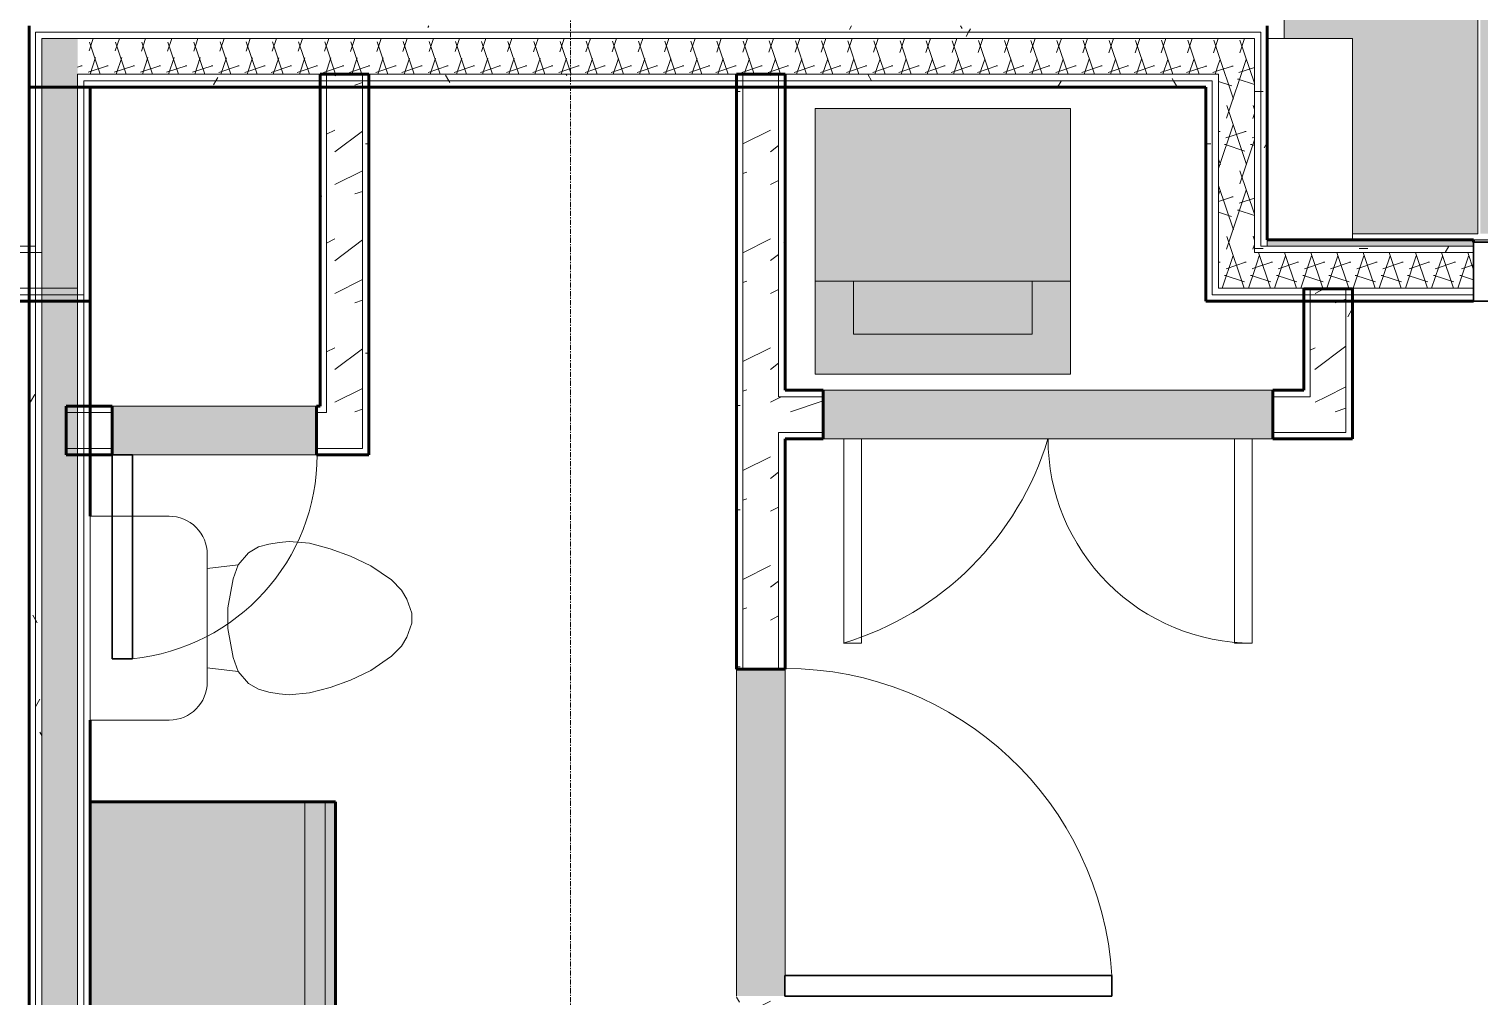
# Model space of a CAD drawing. Header units: inches. Extents: x -4061 to -1937, y 10959 to 12323.
# Drawn here: x -3207.3 to -3065.4, y 11554.3 to 11649 of the extents above; entities that cross this region are included whole.
import ezdxf

# ---------------------------------------------------------------- set-up
doc = ezdxf.new("R2010")
doc.units = ezdxf.units.IN
doc.header["$MEASUREMENT"] = 0
doc.linetypes.add('Grid Line 1_2_', pattern=[0.875, 0.5, -0.125, 0.125, -0.125])
for name, color, linetype, lineweight in [('0-1', 7, 'Continuous', 5), ('0-2', 250, 'Continuous', 9), ('A-CLNG', 13, 'Continuous', 18), ('A-CLNG-2', 13, 'Continuous', 5), ('A-DOOR', 31, 'Continuous', 18), ('A-DOOR-1', 250, 'Continuous', 9), ('A-DOOR-2', 50, 'Continuous', 30), ('A-DOOR-7', 31, 'Continuous', 30), ('A-DOOR-8', 31, 'Continuous', 9), ('A-DOOR-FRAM', 31, 'Continuous', 30), ('A-FLOR-2', 7, 'Continuous', 18), ('A-WALL', 113, 'Continuous', 18), ('A-WALL-1', 8, 'Continuous', 5), ('A-WALL-2', 10, 'Continuous', 60), ('A-WALL-3', 7, 'Continuous', 18), ('A-WALL-PATT-1', 250, 'Continuous', 9), ('A-WALL-PATT-2', 55, 'Continuous', 9), ('A-WALL-PATT-6', 111, 'Continuous', 9), ('I-WALL', 2, 'Continuous', 18), ('I-WALL-1', 2, 'Continuous', 5), ('I-WALL-2', 2, 'Continuous', 60), ('P-SANR-FIXT-1', 55, 'Continuous', 9), ('P-SANR-FIXT-2', 250, 'Continuous', 9), ('Q-CASE-1', 53, 'Continuous', 9), ('Q-CASE-2', 10, 'Continuous', 60), ('Q-CASE-3', 250, 'Continuous', 9), ('S-GRID-1', 1, 'Grid Line 1_2_', 9)]:
    doc.layers.add(name, color=color, linetype=linetype, lineweight=lineweight)
pattern_1 = [(0, (0, 0), (20.48, 5.12), [0.845, -14.515, 0.845, -14.515, -81.92]), (0, (0, 0), (20.48, 5.12), [-30.72, 0.845, -29.875, 0.845, -14.515, -35.84]), (0, (0, 0), (20.48, 5.12), [-76.8, 0.845, -9.395, 0.845, -24.755]), (120, (7.68, 2.56), (-14.67405, 15.1762003), [0.845, -14.515, 0.845, -14.515, -81.92]), (120, (7.68, 2.56), (-14.67405, 15.1762003), [-30.72, 0.845, -29.875, 0.845, -14.515, -35.84]), (120, (7.68, 2.56), (-14.67405, 15.1762003), [-76.8, 0.845, -9.395, 0.845, -24.755]), (240, (10.24, 12.8), (-5.80595, -20.2962003), [0.845, -14.515, 0.845, -14.515, -81.92]), (240, (10.24, 12.8), (-5.80595, -20.2962003), [-30.72, 0.845, -29.875, 0.845, -14.515, -35.84]), (240, (10.24, 12.8), (-5.80595, -20.2962003), [-76.8, 0.845, -9.395, 0.845, -24.755])]
pattern_2 = [(216.87, (4.265, 10.662), (31.9871619, 21.32545714), [5.331, -47.981]), (206.565, (10.662, 7.464), (-10.662476, -10.6620098), [11.921, -11.921]), (198.435, (10.662, 2.132), (-21.32449365, -10.6625869), [6.744, -26.974])]
pattern_3 = [(161.57, (0.32, 0.32), (-2.560496185, -0.000537386), [0, -18.214, 2.022, 0]), (18.43, (-0.32, 0.32), (-2.560496185, 0.000537386), [0, -18.214, 2.022, 0]), (108.43, (0.32, 0.32), (1.27922091, -6.400876726), [6.07, -14.166]), (71.57, (-0.32, 0.32), (1.27922091, 6.400876726), [6.07, -14.166])]

# ---------------------------------------------------------------- blocks, each defined once
blk = doc.blocks.new('Single-Flush - 32_ x 84_-1372862-ENLARGED RCP - 2ND FLOOR PLAN - EAST')
at = {"layer": 'A-DOOR-1'}
blk.add_arc((16, 2.37), 32.07, 93.5759, 180, dxfattribs=at)
at = {"layer": 'A-DOOR-2'}
for p, q in [((14, 2.37), (14, 34.38)), ((16, 34.38), (14, 34.38)), ((16, 2.37), (16, 34.38)), ((16, 2.37), (14, 2.37))]:
    blk.add_line(p, q, dxfattribs=at)
blk = doc.blocks.new('Stacked Washer and Dryer - 26_x25_ - Private-1372850-ENLARGED RCP - 2ND FLOOR PLAN - EAST')
at = {"layer": 'P-SANR-FIXT-1'}
blk.add_hatch(color=256, dxfattribs=at).paths.add_polyline_path([(5.39, 12.5), (0, 12.5), (0, -12.5), (26, -12.5), (26, 12.5)], flags=0)
at = {"layer": 'P-SANR-FIXT-2'}
for p, q in [((26, 12.5), (0, 12.5)), ((0, -12.5), (0, 12.5)), ((16.91, -12.5), (16.91, 12.5)), ((26, 12.5), (26, -12.5)), ((22.09, 8.75), (16.91, 8.75)), ((22.09, -8.75), (22.09, 8.75)), ((16.91, -8.75), (22.09, -8.75)), ((0, -12.5), (26, -12.5))]:
    blk.add_line(p, q, dxfattribs=at)
blk = doc.blocks.new('Flush-Double-Door-Adj_swing-w_handle_2100 - 1_-8_ x 7_-0_-2080036-ENLARGED RCP - 2ND FLOOR PLAN - EAST')
at = {"layer": 'A-DOOR-1'}
for p, q in [((-20, 22.37), (-18.25, 22.37)), ((-20, 2.37), (-20, 22.37)), ((-18.25, 22.37), (-18.25, 2.37)), ((18.25, 22.37), (18.25, 2.37)), ((20, 22.37), (18.25, 22.37)), ((20, 2.37), (20, 22.37)), ((-18.25, 2.37), (-20, 2.37)), ((18.25, 2.37), (20, 2.37))]:
    blk.add_line(p, q, dxfattribs=at)
for centre, radius, start, end in [((-20, 2.37), 20, 360, 90), ((28.69, -6.31), 29.97, 106.8461, 163.1539)]:
    blk.add_arc(centre, radius, start, end, dxfattribs=at)
blk = doc.blocks.new('Toilet-Domestic-3D - Toilet-Domestic-3D-1352612-ENLARGED RCP - 2ND FLOOR PLAN - EAST')
at = {"layer": 'P-SANR-FIXT-2'}
for p, q in [((-9.98, 19.48), (9.98, 19.48)), ((-9.98, 11.75), (-9.98, 19.48)), ((9.98, 19.48), (9.98, 11.75)), ((6.25, 8.02), (-6.25, 8.02)), ((-4.86, 8.02), (-5.21, 5)), ((4.86, 8.02), (5.21, 5)), ((-1, 6), (-3.84, 5.5)), ((1, 6), (-1, 6)), ((3.84, 5.5), (1, 6)), ((-5.21, 5), (-6.4, 4)), ((-3.84, 5.5), (-5.21, 5)), ((5.21, 5), (3.84, 5.5)), ((6.4, 4), (5.21, 5)), ((-6.97, 3), (-7.24, 2)), ((-6.4, 4), (-6.97, 3)), ((6.97, 3), (6.4, 4)), ((7.24, 2), (6.97, 3)), ((-7.24, 2), (-7.41, 1)), ((7.41, 1), (7.24, 2)), ((-7.41, 1), (-7.5, 0)), ((-7.5, 0), (-7.33, -1.99)), ((7.33, -1.99), (7.5, 0)), ((7.5, 0), (7.41, 1)), ((-7.33, -1.99), (-6.79, -4)), ((6.79, -4), (7.33, -1.99)), ((-6.79, -4), (-6.06, -6)), ((6.06, -6), (6.79, -4)), ((-6.06, -6), (-5.13, -8)), ((5.13, -8), (6.06, -6)), ((-5.13, -8), (-3.74, -10)), ((3.74, -10), (5.13, -8)), ((-3.74, -10), (-2.74, -11)), ((-2.74, -11), (-1.87, -11.5)), ((1.87, -11.5), (2.74, -11)), ((2.74, -11), (3.74, -10)), ((-1.87, -11.5), (-0.5, -12)), ((-0.5, -12), (0.5, -12)), ((0.5, -12), (1.87, -11.5))]:
    blk.add_line(p, q, dxfattribs=at)
for centre, start, end in [((-6.25, 11.75), 180, 270), ((6.25, 11.75), 270, 360)]:
    blk.add_arc(centre, 3.73, start, end, dxfattribs=at)
blk = doc.blocks.new('OD_CW_Base Cabinet - OD_CW_Base Cabinet-1913675-ENLARGED RCP - 2ND FLOOR PLAN - EAST')
at = {"layer": 'Q-CASE-1'}
for points in [[(0.74, 24), (0.74, 3), (59.14, 3), (59.14, 24), (21.04, 24)], [(5.71, 3), (0.74, 3), (0.74, 1), (59.14, 1), (59.14, 3), (21.04, 3)], [(21.04, 1), (0.74, 1), (0.74, 0), (59.14, 0), (59.14, 1)]]:
    blk.add_hatch(color=256, dxfattribs=at).paths.add_polyline_path(points, flags=0)
at = {"layer": 'Q-CASE-2'}
for p, q in [((59.14, 24), (0.74, 24)), ((0.74, 24), (0.74, 0)), ((59.14, 0), (59.14, 24)), ((0.74, 0), (59.14, 0))]:
    blk.add_line(p, q, dxfattribs=at)
at = {"layer": 'Q-CASE-3'}
for p, q in [((0.74, 24), (0.74, 3)), ((0.74, 24), (59.14, 24)), ((59.14, 3), (59.14, 24)), ((0.74, 3), (0.74, 1)), ((0.74, 3), (59.14, 3)), ((59.14, 1), (59.14, 3)), ((0.74, 1), (0.74, 0)), ((0.74, 1), (59.14, 1)), ((0.74, 1), (59.14, 1)), ((0.74, 0), (59.14, 0)), ((59.14, 0), (59.14, 1))]:
    blk.add_line(p, q, dxfattribs=at)
blk = doc.blocks.new('Single-Flush - CLOSET-1720159-ENLARGED RCP - 2ND FLOOR PLAN - EAST')
at = {"layer": 'A-DOOR-1'}
blk.add_arc((10, 2.37), 20.07, 95.7201, 180, dxfattribs=at)
at = {"layer": 'A-DOOR-2'}
for p, q in [((8, 2.37), (8, 22.34)), ((10, 22.34), (8, 22.34)), ((10, 2.37), (10, 22.34)), ((10, 2.37), (8, 2.37))]:
    blk.add_line(p, q, dxfattribs=at)
blk = doc.blocks.new('CTR - 1st Phase - Unit Layouts_rvt-1-ENLARGED RCP - 2ND FLOOR PLAN - EAST')
at = {"layer": 'A-WALL-1'}
for points in [[(-3094, 11608.9), (-3085.57, 11608.9), (-3085.57, 11613.65), (-3129.57, 11613.65), (-3129.57, 11608.9), (-3104.99, 11608.9)], [(-3196.97, 11607.34), (-3179.19, 11607.34), (-3179.19, 11612.09), (-3199.19, 11612.09), (-3199.19, 11607.34), (-3198.38, 11607.34)], [(-3133.94, 11554.34), (-3133.31, 11554.34), (-3133.31, 11586.34), (-3138.06, 11586.34), (-3138.06, 11554.34), (-3137.44, 11554.34)]]:
    blk.add_hatch(color=256, dxfattribs=at).paths.add_polyline_path(points, flags=0)
at = {"layer": 'A-WALL-PATT-1'}
h = blk.add_hatch(dxfattribs=at)
h.set_pattern_fill('FP_1', color=256, style=0, pattern_type=2)
h.set_pattern_definition(pattern_1)
h.paths.add_polyline_path([(-3178.19, 11611.46), (-3178.21, 11643.34), (-3178.81, 11643.34), (-3178.81, 11611.46)], flags=0)
h = blk.add_hatch(dxfattribs=at)
h.set_pattern_fill('FP_1', color=256, style=0, pattern_type=2)
h.set_pattern_definition(pattern_1)
h.paths.add_polyline_path([(-3174.06, 11607.34), (-3174.08, 11643.34), (-3174.69, 11643.34), (-3174.69, 11607.34)], flags=0)
h = blk.add_hatch(dxfattribs=at)
h.set_pattern_fill('FP_1', color=256, style=0, pattern_type=2)
h.set_pattern_definition(pattern_1)
h.paths.add_polyline_path([(-3138.06, 11481.44), (-3137.44, 11481.44), (-3137.44, 11554.34), (-3138.06, 11554.34), (-3138.06, 11482.06)], flags=0)
h.paths.add_polyline_path([(-3138.06, 11586.34), (-3137.44, 11586.34), (-3137.45, 11643.34), (-3138.06, 11643.34), (-3138.06, 11609.52)], flags=0)
h = blk.add_hatch(dxfattribs=at)
h.set_pattern_fill('FP_1', color=256, style=0, pattern_type=2)
h.set_pattern_definition(pattern_1)
h.paths.add_polyline_path([(-3133.31, 11485.56), (-3133.31, 11539.56), (-3133.94, 11539.56), (-3133.94, 11485.56)], flags=0)
h.paths.add_polyline_path([(-3133.31, 11543.06), (-3133.31, 11554.34), (-3133.94, 11554.34), (-3133.94, 11543.06)], flags=0)
h.paths.add_polyline_path([(-3133.94, 11586.34), (-3133.31, 11586.34), (-3133.31, 11609.52), (-3133.94, 11609.52)], flags=0)
h.paths.add_polyline_path([(-3133.94, 11613.02), (-3133.31, 11613.02), (-3133.31, 11643.34), (-3133.94, 11643.34), (-3133.94, 11615.23)], flags=0)
h = blk.add_hatch(dxfattribs=at)
h.set_pattern_fill('FP_1', color=256, style=0, pattern_type=2)
h.set_pattern_definition(pattern_1)
h.paths.add_polyline_path([(-3077.77, 11609.52), (-3077.77, 11622.39), (-3078.4, 11622.39), (-3078.4, 11609.52)], flags=0)
at = {"layer": 'A-WALL-PATT-2'}
h = blk.add_hatch(dxfattribs=at)
h.set_pattern_fill('FP_2', color=256, style=0, pattern_type=2)
h.set_pattern_definition(pattern_2)
h.paths.add_polyline_path([(-3174.69, 11607.96), (-3174.69, 11644.59), (-3178.19, 11644.59), (-3178.19, 11607.96)], flags=0)
h = blk.add_hatch(dxfattribs=at)
h.set_pattern_fill('FP_2', color=256, style=0, pattern_type=2)
h.set_pattern_definition(pattern_2)
h.paths.add_polyline_path([(-3133.94, 11482.06), (-3133.94, 11554.34), (-3137.44, 11554.34), (-3137.44, 11482.06), (-3134.02, 11482.06)], flags=0)
h.paths.add_polyline_path([(-3137.44, 11586.34), (-3133.94, 11586.34), (-3133.94, 11644.59), (-3137.44, 11644.59), (-3137.44, 11615.23)], flags=0)
h = blk.add_hatch(dxfattribs=at)
h.set_pattern_fill('FP_2', color=256, style=0, pattern_type=2)
h.set_pattern_definition(pattern_2)
h.paths.add_polyline_path([(-3081.9, 11613.02), (-3078.4, 11613.02), (-3078.4, 11623.57), (-3081.9, 11623.57), (-3081.9, 11613.65)], flags=0)
h = blk.add_hatch(dxfattribs=at)
h.set_pattern_fill('FP_2', color=256, style=0, pattern_type=2)
h.set_pattern_definition(pattern_2)
h.paths.add_polyline_path([(-3078.4, 11609.52), (-3078.4, 11613.02), (-3085.57, 11613.02), (-3085.57, 11609.52), (-3081.9, 11609.52)], flags=0)
h.paths.add_polyline_path([(-3129.57, 11609.52), (-3129.57, 11613.02), (-3133.94, 11613.02), (-3133.94, 11609.52), (-3130.37, 11609.52)], flags=0)
at = {"layer": 'A-WALL-2'}
for p, q in [((-3178.81, 11612.09), (-3178.81, 11644.59)), ((-3178.81, 11644.59), (-3174.06, 11644.59)), ((-3174.06, 11644.59), (-3174.06, 11607.34)), ((-3138.06, 11586.34), (-3138.06, 11644.59)), ((-3138.06, 11644.59), (-3133.31, 11644.59)), ((-3133.31, 11644.59), (-3133.31, 11613.65)), ((-3082.52, 11613.65), (-3082.52, 11623.57)), ((-3082.52, 11623.57), (-3077.77, 11623.57)), ((-3077.77, 11623.57), (-3077.77, 11613.65)), ((-3133.31, 11613.65), (-3129.57, 11613.65)), ((-3129.57, 11613.65), (-3129.57, 11608.9)), ((-3085.57, 11608.9), (-3085.57, 11613.65)), ((-3085.57, 11613.65), (-3082.52, 11613.65)), ((-3077.77, 11613.65), (-3077.77, 11609.52)), ((-3203.7, 11607.34), (-3203.7, 11612.09)), ((-3203.7, 11612.09), (-3199.19, 11612.09)), ((-3199.19, 11612.09), (-3199.19, 11607.34)), ((-3179.19, 11607.34), (-3179.19, 11612.09)), ((-3179.19, 11612.09), (-3178.81, 11612.09)), ((-3133.31, 11608.9), (-3133.31, 11586.34)), ((-3129.57, 11608.9), (-3133.31, 11608.9)), ((-3077.77, 11608.9), (-3085.57, 11608.9)), ((-3077.77, 11609.52), (-3077.77, 11608.9)), ((-3199.19, 11607.34), (-3203.7, 11607.34)), ((-3178.81, 11607.34), (-3179.19, 11607.34)), ((-3174.69, 11607.34), (-3178.81, 11607.34)), ((-3174.06, 11607.34), (-3174.69, 11607.34)), ((-3133.31, 11586.34), (-3138.06, 11586.34))]:
    blk.add_line(p, q, dxfattribs=at)
at = {"layer": 'A-WALL-3'}
for p, q in [((-3178.19, 11644.59), (-3178.19, 11611.46)), ((-3174.69, 11644.59), (-3174.69, 11607.96)), ((-3137.44, 11644.59), (-3137.44, 11586.34)), ((-3133.94, 11644.59), (-3133.94, 11613.02)), ((-3081.9, 11623.57), (-3081.9, 11613.65)), ((-3078.4, 11623.57), (-3078.4, 11613.65)), ((-3133.94, 11613.02), (-3133.31, 11613.02)), ((-3133.31, 11613.02), (-3129.57, 11613.02)), ((-3085.57, 11613.65), (-3129.57, 11613.65)), ((-3085.57, 11613.02), (-3081.9, 11613.02)), ((-3081.9, 11613.02), (-3081.9, 11613.65)), ((-3078.4, 11613.02), (-3078.4, 11613.65)), ((-3078.4, 11609.52), (-3078.4, 11613.02)), ((-3203.7, 11611.46), (-3199.19, 11611.46)), ((-3179.19, 11612.09), (-3199.19, 11612.09)), ((-3179.19, 11611.46), (-3178.81, 11611.46)), ((-3178.81, 11611.46), (-3178.19, 11611.46)), ((-3133.94, 11609.52), (-3133.94, 11586.34)), ((-3133.94, 11609.52), (-3133.31, 11609.52)), ((-3133.31, 11609.52), (-3129.57, 11609.52)), ((-3129.57, 11608.9), (-3085.57, 11608.9)), ((-3085.57, 11609.52), (-3078.4, 11609.52)), ((-3203.7, 11607.96), (-3199.19, 11607.96)), ((-3199.19, 11607.34), (-3179.19, 11607.34)), ((-3179.19, 11607.96), (-3178.81, 11607.96)), ((-3178.81, 11607.96), (-3178.19, 11607.96)), ((-3178.19, 11607.96), (-3174.69, 11607.96)), ((-3138.06, 11586.34), (-3138.06, 11554.34)), ((-3133.31, 11554.34), (-3133.31, 11586.34))]:
    blk.add_line(p, q, dxfattribs=at)
at = {"layer": '0-2'}
for name, p, rotation in [('Stacked Washer and Dryer - 26_x25_ - Private-1372850-ENLARGED RCP - 2ND FLOOR PLAN - EAST', (-3117.87, 11641.23), 269.9999999999844), ('Flush-Double-Door-Adj_swing-w_handle_2100 - 1_-8_ x 7_-0_-2080036-ENLARGED RCP - 2ND FLOOR PLAN - EAST', (-3107.57, 11611.27), 180), ('Single-Flush - CLOSET-1720159-ENLARGED RCP - 2ND FLOOR PLAN - EAST', (-3189.19, 11609.71), 180), ('Toilet-Domestic-3D - Toilet-Domestic-3D-1352612-ENLARGED RCP - 2ND FLOOR PLAN - EAST', (-3181.85, 11591.34), 89.99999999995968), ('Single-Flush - 32_ x 84_-1372862-ENLARGED RCP - 2ND FLOOR PLAN - EAST', (-3135.69, 11570.34), 269.9999999999873), ('OD_CW_Base Cabinet - OD_CW_Base Cabinet-1913675-ENLARGED RCP - 2ND FLOOR PLAN - EAST', (-3177.32, 11514.2), 89.99999999996913)]:
    blk.add_blockref(name, p, dxfattribs=dict(at, rotation=rotation))
blk = doc.blocks.new('CTR - 1st Phase - Shell_rvt-1-ENLARGED RCP - 2ND FLOOR PLAN - EAST')
at = {"layer": 'A-FLOR-2'}
for p, q in [((-3086.12, 11648.09), (-3077.77, 11648.09)), ((-3077.77, 11648.09), (-3077.77, 11628.39))]:
    blk.add_line(p, q, dxfattribs=at)
at = {"layer": 'S-GRID-1'}
blk.add_line((-3154.32, 10958.72), (-3154.32, 12290.35), dxfattribs=at)
blk = doc.blocks.new('HOLLOW METAL - UNIT DOOR-2058840-ENLARGED RCP - 2ND FLOOR PLAN - EAST')
at = {"layer": 'A-DOOR-7'}
for p, q in [((16.25, -3.25), (18, -3.25)), ((16.25, -39.25), (16.25, -3.25)), ((18, -3.25), (18, -39.25)), ((18, -39.25), (16.25, -39.25))]:
    blk.add_line(p, q, dxfattribs=at)
at = {"layer": 'A-DOOR-8'}
blk.add_arc((18, -3.25), 36, 180, 270, dxfattribs=at)
at = {"layer": 'A-DOOR-FRAM'}
for p, q in [((-20, 2.5), (-18, 2.5)), ((-20, -3.25), (-20, 2.5)), ((-18, 2.5), (-18, 0.5625)), ((18, 2.5), (20, 2.5)), ((18, 0.5625), (18, 2.5)), ((20, 2.5), (20, -3.25)), ((-18, 0.5625), (-17.375, 0.5625)), ((-17.375, 0.5625), (-17.375, -1.3125)), ((17.375, 0.5625), (18, 0.5625)), ((17.375, -1.3125), (17.375, 0.5625)), ((-18, -1.3125), (-18, -3.25)), ((-17.375, -1.3125), (-18, -1.3125)), ((18, -1.3125), (17.375, -1.3125)), ((18, -3.25), (18, -1.3125)), ((-18, -3.25), (-20, -3.25)), ((20, -3.25), (18, -3.25))]:
    blk.add_line(p, q, dxfattribs=at)

msp = doc.modelspace()

# ---------------------------------------------------------------- hatches: boundary and pattern name
at = {"layer": 'A-CLNG-2'}
h = msp.add_hatch(color=256, dxfattribs=at)
h.paths.add_polyline_path([(-3077.77, 11628.98), (-3065.51, 11628.98), (-3065.51, 11692.59), (-3084.46, 11692.59), (-3084.46, 11648.09), (-3077.77, 11648.09), (-3077.77, 11643.33)], flags=0)
h.paths.add_polyline_path([(-3027.11, 11628.98), (-3027.11, 11692.59), (-3065.26, 11692.59), (-3065.26, 11628.98), (-3043.68, 11628.98)], flags=0)
h.paths.add_polyline_path([(-3014.07, 11649.61), (-3007.91, 11649.61), (-3007.91, 11692.59), (-3026.86, 11692.59), (-3026.86, 11649.61), (-3015.33, 11649.61)], flags=0)
at = {"layer": 'A-WALL-PATT-6'}
h = msp.add_hatch(dxfattribs=at)
h.set_pattern_fill('FP_1', color=256, style=0, pattern_type=2)
h.set_pattern_definition(pattern_1)
h.paths.add_polyline_path([(-3207.32, 11255.26), (-3206.7, 11255.26), (-3206.7, 11649.34), (-3207.32, 11649.34), (-3207.32, 11267.5)], flags=0)
h = msp.add_hatch(dxfattribs=at)
h.set_pattern_fill('FP_1', color=256, style=0, pattern_type=2)
h.set_pattern_definition(pattern_1)
h.paths.add_polyline_path([(-3086.75, 11648.71), (-3086.77, 11649.34), (-3206.7, 11649.34), (-3206.7, 11648.71), (-3087.37, 11648.71)], flags=0)
h = msp.add_hatch(dxfattribs=at)
h.set_pattern_fill('FP_1', color=256, style=0, pattern_type=2)
h.set_pattern_definition(pattern_1)
h.paths.add_polyline_path([(-3086.75, 11627.76), (-3086.12, 11627.76), (-3086.12, 11649.34), (-3086.75, 11649.34), (-3086.75, 11643.33)], flags=0)
h = msp.add_hatch(dxfattribs=at)
h.set_pattern_fill('FP_1', color=256, style=0, pattern_type=2)
h.set_pattern_definition(pattern_1)
h.paths.add_polyline_path([(-3206.07, 11255.26), (-3206.07, 11648.71), (-3206.7, 11648.71), (-3206.7, 11255.26)], flags=0)
h = msp.add_hatch(dxfattribs=at)
h.set_pattern_fill('FP_1', color=256, style=0, pattern_type=2)
h.set_pattern_definition(pattern_1)
h.paths.add_polyline_path([(-3097.96, 11648.09), (-3087.37, 11648.09), (-3087.39, 11648.71), (-3206.07, 11648.71), (-3206.07, 11648.09), (-3099.46, 11648.09)], flags=0)
h = msp.add_hatch(dxfattribs=at)
h.set_pattern_fill('FP_4', color=256, style=0, pattern_type=2)
h.set_pattern_definition(pattern_3)
h.paths.add_polyline_path([(-3206.07, 11255.26), (-3202.57, 11255.26), (-3202.57, 11648.09), (-3206.07, 11648.09), (-3206.07, 11267.5)], flags=0)
h = msp.add_hatch(dxfattribs=at)
h.set_pattern_fill('FP_4', color=256, style=0, pattern_type=2)
h.set_pattern_definition(pattern_3)
h.paths.add_polyline_path([(-3099.21, 11644.59), (-3090.87, 11644.59), (-3090.87, 11648.09), (-3202.57, 11648.09), (-3202.57, 11644.59), (-3104.99, 11644.59)], flags=0)
h = msp.add_hatch(dxfattribs=at)
h.set_pattern_fill('FP_4', color=256, style=0, pattern_type=2)
h.set_pattern_definition(pattern_3)
h.paths.add_polyline_path([(-3087.37, 11623.64), (-3087.37, 11648.09), (-3090.87, 11648.09), (-3090.87, 11623.64)], flags=0)
h = msp.add_hatch(dxfattribs=at)
h.set_pattern_fill('FP_1', color=256, style=0, pattern_type=2)
h.set_pattern_definition(pattern_1)
h.paths.add_polyline_path([(-3087.37, 11627.14), (-3086.75, 11627.14), (-3086.75, 11648.71), (-3087.37, 11648.71), (-3087.37, 11627.76)], flags=0)
h = msp.add_hatch(dxfattribs=at)
h.set_pattern_fill('FP_1', color=256, style=0, pattern_type=2)
h.set_pattern_definition(pattern_1)
h.paths.add_polyline_path([(-3201.95, 11255.26), (-3201.95, 11644.59), (-3202.57, 11644.59), (-3202.57, 11255.26)], flags=0)
h = msp.add_hatch(dxfattribs=at)
h.set_pattern_fill('FP_1', color=256, style=0, pattern_type=2)
h.set_pattern_definition(pattern_1)
h.paths.add_polyline_path([(-3201.95, 11643.96), (-3178.19, 11643.96), (-3178.19, 11644.59), (-3201.95, 11644.59)], flags=0)
h.paths.add_polyline_path([(-3103.04, 11643.96), (-3091.5, 11643.96), (-3091.52, 11644.59), (-3133.94, 11644.59), (-3133.94, 11643.96), (-3104.99, 11643.96)], flags=0)
h.paths.add_polyline_path([(-3174.69, 11643.96), (-3137.44, 11643.96), (-3137.44, 11644.59), (-3174.69, 11644.59), (-3174.69, 11644.12)], flags=0)
h = msp.add_hatch(dxfattribs=at)
h.set_pattern_fill('FP_1', color=256, style=0, pattern_type=2)
h.set_pattern_definition(pattern_1)
h.paths.add_polyline_path([(-3201.95, 11255.26), (-3201.32, 11255.26), (-3201.32, 11643.96), (-3201.95, 11643.96), (-3201.95, 11267.5)], flags=0)
h = msp.add_hatch(dxfattribs=at)
h.set_pattern_fill('FP_1', color=256, style=0, pattern_type=2)
h.set_pattern_definition(pattern_1)
h.paths.add_polyline_path([(-3196.97, 11643.34), (-3178.19, 11643.34), (-3178.19, 11643.96), (-3201.32, 11643.96), (-3201.32, 11643.34)], flags=0)
h.paths.add_polyline_path([(-3092.12, 11643.34), (-3092.12, 11643.96), (-3133.94, 11643.96), (-3133.94, 11643.34), (-3104.99, 11643.34)], flags=0)
h.paths.add_polyline_path([(-3174.69, 11643.34), (-3137.44, 11643.34), (-3137.44, 11643.96), (-3174.69, 11643.96)], flags=0)
h = msp.add_hatch(dxfattribs=at)
h.set_pattern_fill('FP_1', color=256, style=0, pattern_type=2)
h.set_pattern_definition(pattern_1)
h.paths.add_polyline_path([(-3092.12, 11622.39), (-3091.5, 11622.39), (-3091.5, 11643.96), (-3092.12, 11643.96), (-3092.12, 11623.01)], flags=0)
h = msp.add_hatch(dxfattribs=at)
h.set_pattern_fill('FP_4', color=256, style=0, pattern_type=2)
h.set_pattern_definition(pattern_3)
h.paths.add_polyline_path([(-3087.37, 11623.64), (-3065.92, 11623.64), (-3065.92, 11627.14), (-3087.37, 11627.14), (-3087.37, 11624.54)], flags=0)
h.paths.add_polyline_path([(-3025.92, 11623.64), (-3023.67, 11623.64), (-3023.67, 11627.14), (-3025.92, 11627.14), (-3025.92, 11624.33)], flags=0)
h = msp.add_hatch(dxfattribs=at)
h.set_pattern_fill('FP_1', color=256, style=0, pattern_type=2)
h.set_pattern_definition(pattern_1)
h.paths.add_polyline_path([(-3086.12, 11627.14), (-3065.92, 11627.14), (-3065.92, 11627.76), (-3086.75, 11627.76), (-3086.73, 11627.14)], flags=0)
h.paths.add_polyline_path([(-3024.3, 11627.14), (-3024.3, 11627.76), (-3025.92, 11627.76), (-3025.92, 11627.14), (-3024.92, 11627.14)], flags=0)
h = msp.add_hatch(dxfattribs=at)
h.set_pattern_fill('FP_1', color=256, style=0, pattern_type=2)
h.set_pattern_definition(pattern_1)
h.paths.add_polyline_path([(-3065.92, 11622.39), (-3065.92, 11623.01), (-3078.4, 11623.01), (-3078.4, 11622.39), (-3074.34, 11622.39)], flags=0)
h.paths.add_polyline_path([(-3086.12, 11622.39), (-3081.9, 11622.39), (-3081.9, 11623.01), (-3091.5, 11623.01), (-3091.48, 11622.39), (-3087.37, 11622.39)], flags=0)
h.paths.add_polyline_path([(-3023.67, 11622.39), (-3019.55, 11622.39), (-3019.55, 11623.01), (-3025.92, 11623.01), (-3025.92, 11622.39), (-3024.92, 11622.39)], flags=0)
at = {"layer": 'I-WALL-1'}
h = msp.add_hatch(color=256, dxfattribs=at)
h.paths.add_polyline_path([(-3075.87, 11627.76), (-3065.92, 11627.76), (-3065.92, 11628.39), (-3086.12, 11628.39), (-3086.1, 11627.76), (-3077.77, 11627.76)], flags=0)
h.paths.add_polyline_path([(-3025.92, 11627.76), (-3024.92, 11627.76), (-3024.92, 11628.39), (-3025.92, 11628.39), (-3025.92, 11628.14)], flags=0)
msp.add_hatch(color=256, dxfattribs=at).paths.add_polyline_path([(-3029.67, 11622.39), (-3027.92, 11622.39), (-3027.92, 11624.33), (-3028.55, 11624.33), (-3028.55, 11626.2), (-3027.92, 11626.2), (-3027.92, 11628.14), (-3025.92, 11628.14), (-3025.92, 11628.39), (-3065.92, 11628.39), (-3065.92, 11628.14), (-3063.92, 11628.14), (-3063.92, 11626.2), (-3063.3, 11626.2), (-3063.3, 11624.33), (-3063.92, 11624.33), (-3063.92, 11622.39), (-3043.68, 11622.39)], flags=0)

# ---------------------------------------------------------------- linework, layer by layer
at = {"layer": 'A-CLNG'}
for p, q in [((-3084.46, 11648.09), (-3084.46, 11692.59)), ((-3065.51, 11692.59), (-3065.51, 11628.98)), ((-3065.51, 11628.98), (-3077.77, 11628.98))]:
    msp.add_line(p, q, dxfattribs=at)
at = {"layer": 'A-WALL'}
for p, q in [((-3206.7, 11648.71), (-3206.7, 11255.26)), ((-3206.7, 11648.71), (-3086.75, 11648.71)), ((-3206.07, 11648.09), (-3206.07, 11255.26)), ((-3206.07, 11648.09), (-3087.37, 11648.09)), ((-3087.37, 11627.14), (-3087.37, 11648.09)), ((-3086.75, 11627.76), (-3086.75, 11648.71)), ((-3202.57, 11644.59), (-3202.57, 11255.26)), ((-3202.57, 11644.59), (-3090.87, 11644.59)), ((-3201.95, 11643.96), (-3201.95, 11255.26)), ((-3201.95, 11643.96), (-3091.5, 11643.96)), ((-3091.5, 11623.01), (-3091.5, 11643.96)), ((-3090.87, 11623.64), (-3090.87, 11644.59)), ((-3206.7, 11627.76), (-3206.7, 11643.34)), ((-3206.07, 11627.14), (-3206.07, 11643.34)), ((-3202.57, 11623.64), (-3202.57, 11643.34)), ((-3201.95, 11623.01), (-3201.95, 11643.34)), ((-3086.12, 11627.76), (-3086.12, 11628.39)), ((-3206.7, 11627.76), (-3227.52, 11627.76)), ((-3206.07, 11627.14), (-3227.52, 11627.14)), ((-3087.37, 11627.14), (-3065.92, 11627.14)), ((-3086.75, 11627.76), (-3065.92, 11627.76)), ((-3202.57, 11623.64), (-3227.52, 11623.64)), ((-3201.95, 11623.01), (-3227.52, 11623.01)), ((-3091.5, 11623.01), (-3065.92, 11623.01)), ((-3090.87, 11623.64), (-3065.92, 11623.64))]:
    msp.add_line(p, q, dxfattribs=at)
at = {"layer": 'I-WALL'}
msp.add_line((-3025.92, 11628.39), (-3065.92, 11628.39), dxfattribs=at)
at = {"layer": 'I-WALL-2'}
for p, q in [((-3207.32, 11371), (-3207.32, 11649.34)), ((-3086.12, 11649.34), (-3086.12, 11628.39)), ((-3207.32, 11628.39), (-3207.32, 11643.34)), ((-3207.32, 11643.34), (-3201.32, 11643.34)), ((-3201.32, 11643.34), (-3201.32, 11601.32)), ((-3092.12, 11643.34), (-3201.32, 11643.34)), ((-3201.32, 11643.34), (-3201.32, 11622.39)), ((-3092.12, 11622.39), (-3092.12, 11643.34)), ((-3086.12, 11628.39), (-3065.92, 11628.39)), ((-3065.92, 11628.39), (-3065.92, 11628.14)), ((-3201.32, 11622.39), (-3227.52, 11622.39)), ((-3065.92, 11622.39), (-3092.12, 11622.39)), ((-3201.32, 11581.36), (-3201.32, 11573.34))]:
    msp.add_line(p, q, dxfattribs=at)

# ---------------------------------------------------------------- block references
at = {"layer": '0-1'}
for name in ['CTR - 1st Phase - Shell_rvt-1-ENLARGED RCP - 2ND FLOOR PLAN - EAST', 'CTR - 1st Phase - Unit Layouts_rvt-1-ENLARGED RCP - 2ND FLOOR PLAN - EAST']:
    msp.add_blockref(name, (0, 0), dxfattribs=at)
at = {"layer": 'A-DOOR'}
msp.add_blockref('HOLLOW METAL - UNIT DOOR-2058840-ENLARGED RCP - 2ND FLOOR PLAN - EAST', (-3045.92, 11625.64), dxfattribs=at)

doc.saveas('drawing.dxf')
